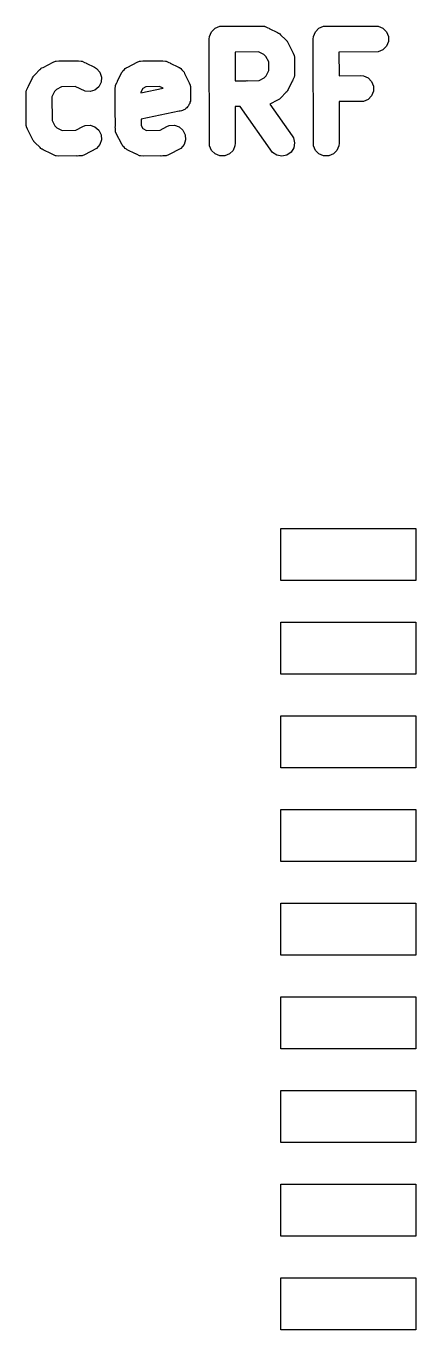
# Model space of a CAD drawing. Extents: x 63.7 to 142.2, y 84.9 to 149.3.
# Drawn here: x 104.3 to 111.8, y 84.93 to 109.99 of the extents above; entities that cross this region are included whole.
import ezdxf

# ---------------------------------------------------------------- set-up
doc = ezdxf.new("R2010")
doc.units = 0
doc.layers.add('BLACK', color=7, linetype='CONTINUOUS')

msp = doc.modelspace()

# ---------------------------------------------------------------- linework, layer by layer
at = {"layer": 'BLACK', "linetype": 'CONTINUOUS'}
for p, q in [((107.824318, 109.738162), (107.829122, 109.786935)), ((107.829122, 107.689389), (107.824318, 109.738162)), ((107.829122, 109.786935), (107.866451, 109.877055)), ((107.866451, 109.877055), (107.935425, 109.946029)), ((107.935425, 109.946029), (108.025545, 109.983358)), ((108.025545, 109.983358), (108.836223, 109.988162)), ((108.836223, 109.988162), (108.884996, 109.983358)), ((108.884996, 109.983358), (108.893294, 109.979921)), ((108.893294, 109.979921), (108.902254, 109.979284)), ((108.902254, 109.979284), (108.951017, 109.956011)), ((108.951017, 109.956011), (108.975116, 109.946029)), ((108.975116, 109.946029), (108.978022, 109.943123)), ((108.978022, 109.943123), (109.138503, 109.866531)), ((109.138503, 109.866531), (109.159496, 109.853316)), ((109.159496, 109.853316), (109.165591, 109.850791)), ((109.165591, 109.850791), (109.169698, 109.846893)), ((109.169698, 109.846893), (109.179978, 109.840422)), ((109.179978, 109.840422), (109.19607, 109.821868)), ((109.19607, 109.821868), (109.298714, 109.724463)), ((109.824318, 109.738162), (109.829122, 109.786935)), ((109.829122, 107.689389), (109.824318, 109.738162)), ((109.829122, 109.786935), (109.866451, 109.877055)), ((109.866451, 109.877055), (109.935425, 109.946029)), ((109.935425, 109.946029), (110.025545, 109.983358)), ((110.025545, 109.983358), (111.026699, 109.988162)), ((111.026699, 109.988162), (111.075472, 109.983358)), ((111.075472, 109.983358), (111.165592, 109.946029)), ((111.165592, 109.946029), (111.234566, 109.877055)), ((111.234566, 109.877055), (111.271895, 109.786935)), ((111.271895, 109.786935), (111.271895, 109.689389)), ((108.771069, 109.492291), (108.320211, 109.48962)), ((108.320211, 109.48962), (108.321505, 108.937493)), ((108.87428, 109.443032), (108.771069, 109.492291)), ((109.298714, 109.724463), (109.314449, 109.705289)), ((109.314449, 109.705289), (109.319435, 109.700965)), ((109.319435, 109.700965), (109.321961, 109.696136)), ((109.321961, 109.696136), (109.329805, 109.686578)), ((109.329805, 109.686578), (109.340614, 109.660481)), ((109.340614, 109.660481), (109.440782, 109.469013)), ((111.075472, 109.492966), (110.320211, 109.489342)), ((110.320211, 109.489342), (110.321281, 109.032963)), ((111.165592, 109.530295), (111.075472, 109.492966)), ((111.234566, 109.599269), (111.165592, 109.530295)), ((111.271895, 109.689389), (111.234566, 109.599269)), ((104.628189, 109.194936), (104.819657, 109.295103)), ((104.819657, 109.295103), (104.865429, 109.312618)), ((104.865429, 109.312618), (104.874388, 109.313255)), ((104.874388, 109.313255), (104.882687, 109.316692)), ((104.882687, 109.316692), (104.930232, 109.317224)), ((104.930232, 109.317224), (104.962729, 109.319533)), ((104.962729, 109.319533), (104.968378, 109.31765)), ((104.968378, 109.31765), (105.312413, 109.321496)), ((105.312413, 109.321496), (105.361186, 109.316692)), ((105.361186, 109.316692), (105.369484, 109.313255)), ((105.369484, 109.313255), (105.378444, 109.312618)), ((105.378444, 109.312618), (105.427207, 109.289345)), ((105.427207, 109.289345), (105.451306, 109.279363)), ((105.451306, 109.279363), (105.454212, 109.276457)), ((105.454212, 109.276457), (105.614693, 109.199865)), ((106.258743, 109.200956), (106.438705, 109.295103)), ((106.438705, 109.295103), (106.484477, 109.312618)), ((106.484477, 109.312618), (106.493436, 109.313255)), ((106.493436, 109.313255), (106.501735, 109.316692)), ((106.501735, 109.316692), (106.54928, 109.317224)), ((106.54928, 109.317224), (106.581777, 109.319533)), ((106.581777, 109.319533), (106.587426, 109.31765)), ((106.587426, 109.31765), (106.931461, 109.321496)), ((106.931461, 109.321496), (106.980234, 109.316692)), ((106.980234, 109.316692), (106.988532, 109.313255)), ((106.988532, 109.313255), (106.997492, 109.312618)), ((106.997492, 109.312618), (107.046255, 109.289345)), ((107.046255, 109.289345), (107.070354, 109.279363)), ((107.070354, 109.279363), (107.07326, 109.276457)), ((107.07326, 109.276457), (107.233741, 109.199865)), ((108.914613, 109.404757), (108.87428, 109.443032)), ((108.967956, 109.302794), (108.914613, 109.404757)), ((108.97037, 109.134696), (108.967956, 109.302794)), ((109.440782, 109.469013), (109.458297, 109.423241)), ((109.458297, 109.423241), (109.458933, 109.414282)), ((109.458933, 109.414282), (109.462371, 109.405983)), ((109.462371, 109.405983), (109.463092, 109.355769)), ((109.463092, 109.355769), (109.465212, 109.325941)), ((109.465212, 109.325941), (109.46359, 109.321077)), ((109.46359, 109.321077), (109.467175, 109.071496)), ((104.345547, 108.832343), (104.422139, 108.992823)), ((104.422139, 108.992823), (104.435353, 109.013816)), ((104.435353, 109.013816), (104.437879, 109.019912)), ((104.437879, 109.019912), (104.441777, 109.024021)), ((104.441777, 109.024021), (104.448248, 109.034299)), ((104.448248, 109.034299), (104.466802, 109.050392)), ((104.466802, 109.050392), (104.564207, 109.153035)), ((104.564207, 109.153035), (104.583381, 109.168771)), ((104.583381, 109.168771), (104.587705, 109.173756)), ((104.587705, 109.173756), (104.592534, 109.176283)), ((104.592534, 109.176283), (104.602092, 109.184126)), ((104.602092, 109.184126), (104.628189, 109.194936)), ((105.614693, 109.199865), (105.656168, 109.173756)), ((105.656168, 109.173756), (105.72008, 109.100065)), ((105.72008, 109.100065), (105.750926, 109.007527)), ((105.750926, 109.007527), (105.744011, 108.910227)), ((106.059833, 108.927581), (106.136425, 109.088061)), ((106.136425, 109.088061), (106.141557, 109.096215)), ((106.141557, 109.096215), (106.142841, 109.100065)), ((106.142841, 109.100065), (106.147, 109.104861)), ((106.147, 109.104861), (106.162534, 109.129537)), ((106.162534, 109.129537), (106.186214, 109.150076)), ((106.186214, 109.150076), (106.206753, 109.173756)), ((106.206753, 109.173756), (106.223804, 109.182677)), ((106.223804, 109.182677), (106.236225, 109.193449)), ((106.236225, 109.193449), (106.258743, 109.200956)), ((107.233741, 109.199865), (107.241897, 109.194731)), ((107.241897, 109.194731), (107.245745, 109.193448)), ((107.245745, 109.193448), (107.250537, 109.189292)), ((107.250537, 109.189292), (107.275216, 109.173756)), ((107.275216, 109.173756), (107.295756, 109.150073)), ((107.295756, 109.150073), (107.319435, 109.129536)), ((107.319435, 109.129536), (107.328354, 109.112488)), ((107.328354, 109.112488), (107.339128, 109.100065)), ((107.339128, 109.100065), (107.346635, 109.077544)), ((107.346635, 109.077544), (107.440782, 108.897584)), ((108.782694, 108.940226), (108.88377, 108.993105)), ((108.88377, 108.993105), (108.922043, 109.033436)), ((108.922043, 109.033436), (108.97037, 109.134696)), ((109.458297, 109.005465), (109.435024, 108.956703)), ((109.458933, 109.014425), (109.458297, 109.005465)), ((109.462371, 109.022723), (109.458933, 109.014425)), ((109.467175, 109.071496), (109.462371, 109.022723)), ((110.321281, 109.032963), (110.740985, 109.035781)), ((110.740985, 109.035781), (110.789758, 109.030977)), ((110.789758, 109.030977), (110.879878, 108.993648)), ((110.879878, 108.993648), (110.948852, 108.924674)), ((104.300508, 108.690543), (104.305312, 108.739316)), ((104.305312, 108.739316), (104.308749, 108.747615)), ((104.308749, 108.747615), (104.309386, 108.756574)), ((104.309386, 108.756574), (104.332659, 108.805338)), ((104.332659, 108.805338), (104.342641, 108.829436)), ((104.342641, 108.829436), (104.345547, 108.832343)), ((104.883913, 108.768935), (104.845637, 108.728601)), ((104.985538, 108.822101), (104.883913, 108.768935)), ((105.248484, 108.825041), (104.985538, 108.822101)), ((105.436858, 108.735136), (105.248484, 108.825041)), ((105.626696, 108.759067), (105.534158, 108.728221)), ((105.700387, 108.822979), (105.626696, 108.759067)), ((105.744011, 108.910227), (105.700387, 108.822979)), ((106.014794, 108.785781), (106.019598, 108.834554)), ((106.016987, 108.415656), (106.014794, 108.785781)), ((106.019598, 108.834554), (106.023035, 108.842853)), ((106.023035, 108.842853), (106.023672, 108.851812)), ((106.023672, 108.851812), (106.046945, 108.900576)), ((106.046945, 108.900576), (106.056927, 108.924674)), ((106.056927, 108.924674), (106.059833, 108.927581)), ((106.543955, 108.790382), (106.510665, 108.720628)), ((106.510753, 108.705749), (106.935238, 108.792727)), ((106.604586, 108.822101), (106.543955, 108.790382)), ((106.867532, 108.825041), (106.604586, 108.822101)), ((106.935238, 108.792727), (106.867532, 108.825041)), ((107.440782, 108.897584), (107.458297, 108.851811)), ((107.458297, 108.851811), (107.458933, 108.842853)), ((107.458933, 108.842853), (107.462371, 108.834554)), ((107.462371, 108.834554), (107.463492, 108.778708)), ((107.463492, 108.778708), (107.465212, 108.754511)), ((107.465212, 108.754511), (107.464048, 108.75102)), ((107.464048, 108.75102), (107.467169, 108.595596)), ((108.321505, 108.937493), (108.537362, 108.938772)), ((108.537362, 108.938772), (108.54509, 108.940484)), ((108.54509, 108.940484), (108.554224, 108.938872)), ((108.554224, 108.938872), (108.782694, 108.940226)), ((109.325903, 108.738017), (109.319435, 108.727741)), ((109.329806, 108.742129), (109.325903, 108.738017)), ((109.332333, 108.748232), (109.329806, 108.742129)), ((109.345544, 108.769217), (109.332333, 108.748232)), ((109.422135, 108.929697), (109.345544, 108.769217)), ((109.425042, 108.932603), (109.422135, 108.929697)), ((109.435024, 108.956703), (109.425042, 108.932603)), ((110.948852, 108.924674), (110.986181, 108.834554)), ((110.986181, 108.737008), (110.948852, 108.646888)), ((110.986181, 108.834554), (110.986181, 108.737008)), ((104.304641, 108.156896), (104.300508, 108.690543)), ((104.845637, 108.728601), (104.796583, 108.625818)), ((104.796583, 108.625818), (104.800091, 108.172833)), ((105.534158, 108.728221), (105.436858, 108.735136)), ((106.510665, 108.720628), (106.510753, 108.705749)), ((107.448245, 108.499875), (107.434513, 108.479278)), ((107.452998, 108.523906), (107.448245, 108.499875)), ((107.462371, 108.546532), (107.452998, 108.523906)), ((107.467175, 108.595305), (107.462371, 108.546532)), ((107.467169, 108.595596), (107.467175, 108.595566)), ((107.467175, 108.595566), (107.46717, 108.595542)), ((107.46717, 108.595542), (107.467175, 108.595305)), ((109.139496, 108.567105), (108.992356, 108.490128)), ((108.992356, 108.490128), (109.421983, 107.881528)), ((109.165592, 108.577914), (109.139496, 108.567105)), ((109.175147, 108.585756), (109.165592, 108.577914)), ((109.179978, 108.588283), (109.175147, 108.585756)), ((109.184302, 108.593269), (109.179978, 108.588283)), ((109.203477, 108.609005), (109.184302, 108.593269)), ((109.300886, 108.711654), (109.203477, 108.609005)), ((109.319435, 108.727741), (109.300886, 108.711654)), ((110.789758, 108.540585), (110.322443, 108.537448)), ((110.322443, 108.537448), (110.324318, 107.738162)), ((110.879878, 108.577914), (110.789758, 108.540585)), ((110.948852, 108.646888), (110.879878, 108.577914)), ((106.014794, 108.404568), (106.016987, 108.415656)), ((106.017122, 108.392929), (106.014794, 108.404568)), ((106.019082, 108.062122), (106.017122, 108.392929)), ((107.243167, 108.350109), (106.513746, 108.200649)), ((107.265948, 108.350109), (107.243167, 108.350109)), ((107.288249, 108.359347), (107.265948, 108.350109)), ((107.313088, 108.364436), (107.288249, 108.359347)), ((107.333438, 108.378065), (107.313088, 108.364436)), ((107.356068, 108.387438), (107.333438, 108.378065)), ((107.373571, 108.404942), (107.356068, 108.387438)), ((107.394137, 108.418714), (107.373571, 108.404942)), ((107.407723, 108.439094), (107.394137, 108.418714)), ((107.425042, 108.456412), (107.407723, 108.439094)), ((107.434513, 108.479278), (107.425042, 108.456412)), ((108.419531, 108.442589), (108.322667, 108.442015)), ((108.322667, 108.442015), (108.324318, 107.738162)), ((109.044272, 107.557595), (108.419531, 108.442589)), ((104.302471, 108.150384), (104.304641, 108.156896)), ((104.304963, 108.11531), (104.302471, 108.150384)), ((104.305312, 108.070342), (104.304963, 108.11531)), ((104.308749, 108.062044), (104.305312, 108.070342)), ((104.309386, 108.053084), (104.308749, 108.062044)), ((104.326901, 108.007312), (104.309386, 108.053084)), ((104.427069, 107.815844), (104.326901, 108.007312)), ((104.800091, 108.172833), (104.85307, 108.071567)), ((104.85307, 108.071567), (104.8934, 108.033294)), ((104.8934, 108.033294), (104.995389, 107.984618)), ((104.995389, 107.984618), (105.258334, 107.987558)), ((105.258334, 107.987558), (105.391086, 108.057007)), ((105.391086, 108.057007), (105.436858, 108.074522)), ((105.436858, 108.074522), (105.534158, 108.081437)), ((105.534158, 108.081437), (105.626696, 108.050591)), ((105.626696, 108.050591), (105.700387, 107.986679)), ((105.700387, 107.986679), (105.744011, 107.899431)), ((106.016757, 108.055146), (106.019082, 108.062122)), ((106.019338, 108.018816), (106.016757, 108.055146)), ((106.019598, 107.975104), (106.019338, 108.018816)), ((106.513746, 108.200649), (106.514476, 108.077405)), ((106.514476, 108.077405), (106.545908, 108.017325)), ((106.545908, 108.017325), (106.614437, 107.984618)), ((106.614437, 107.984618), (106.877382, 107.987558)), ((106.877382, 107.987558), (107.010134, 108.057007)), ((107.010134, 108.057007), (107.055906, 108.074522)), ((107.055906, 108.074522), (107.153206, 108.081437)), ((107.153206, 108.081437), (107.245744, 108.050591)), ((107.245744, 108.050591), (107.319435, 107.986679)), ((107.319435, 107.986679), (107.363059, 107.899431)), ((104.437878, 107.789748), (104.427069, 107.815844)), ((104.44572, 107.780192), (104.437878, 107.789748)), ((104.448248, 107.77536), (104.44572, 107.780192)), ((104.453234, 107.771036), (104.448248, 107.77536)), ((104.468968, 107.751863), (104.453234, 107.771036)), ((104.571615, 107.654454), (104.468968, 107.751863)), ((105.750926, 107.802131), (105.72008, 107.709593)), ((105.744011, 107.899431), (105.750926, 107.802131)), ((106.023035, 107.966806), (106.019598, 107.975104)), ((106.023672, 107.957846), (106.023035, 107.966806)), ((106.041187, 107.912074), (106.023672, 107.957846)), ((106.135334, 107.732113), (106.041187, 107.912074)), ((107.369974, 107.802131), (107.339128, 107.709593)), ((107.363059, 107.899431), (107.369974, 107.802131)), ((108.324318, 107.738162), (108.319514, 107.689389)), ((109.421983, 107.881528), (109.446017, 107.838817)), ((109.446017, 107.838817), (109.467116, 107.743581)), ((109.467116, 107.743581), (109.450164, 107.647521)), ((110.324318, 107.738162), (110.319514, 107.689389)), ((104.587705, 107.635902), (104.571615, 107.654454)), ((104.59798, 107.629434), (104.587705, 107.635902)), ((104.602091, 107.625533), (104.59798, 107.629434)), ((104.60819, 107.623007), (104.602091, 107.625533)), ((104.629181, 107.609793), (104.60819, 107.623007)), ((104.78966, 107.533202), (104.629181, 107.609793)), ((104.792567, 107.530295), (104.78966, 107.533202)), ((104.816666, 107.520313), (104.792567, 107.530295)), ((104.865429, 107.49704), (104.816666, 107.520313)), ((104.874388, 107.496404), (104.865429, 107.49704)), ((104.882687, 107.492966), (104.874388, 107.496404)), ((104.93146, 107.488162), (104.882687, 107.492966)), ((105.275494, 107.492009), (104.93146, 107.488162)), ((105.281144, 107.490125), (105.275494, 107.492009)), ((105.31364, 107.492435), (105.281144, 107.490125)), ((105.361186, 107.492966), (105.31364, 107.492435)), ((105.369484, 107.496404), (105.361186, 107.492966)), ((105.378444, 107.49704), (105.369484, 107.496404)), ((105.424216, 107.514555), (105.378444, 107.49704)), ((105.656168, 107.635902), (105.424216, 107.514555)), ((105.72008, 107.709593), (105.656168, 107.635902)), ((106.142841, 107.709593), (106.135334, 107.732113)), ((106.153613, 107.697172), (106.142841, 107.709593)), ((106.162534, 107.680121), (106.153613, 107.697172)), ((106.186214, 107.659583), (106.162534, 107.680121)), ((106.206753, 107.635902), (106.186214, 107.659583)), ((106.231429, 107.620369), (106.206753, 107.635902)), ((106.236225, 107.616209), (106.231429, 107.620369)), ((106.240075, 107.614926), (106.236225, 107.616209)), ((106.248229, 107.609793), (106.240075, 107.614926)), ((106.408708, 107.533202), (106.248229, 107.609793)), ((106.411615, 107.530295), (106.408708, 107.533202)), ((106.435714, 107.520313), (106.411615, 107.530295)), ((106.484477, 107.49704), (106.435714, 107.520313)), ((106.493436, 107.496404), (106.484477, 107.49704)), ((106.501735, 107.492966), (106.493436, 107.496404)), ((106.550508, 107.488162), (106.501735, 107.492966)), ((106.894542, 107.492009), (106.550508, 107.488162)), ((106.900192, 107.490125), (106.894542, 107.492009)), ((106.932688, 107.492435), (106.900192, 107.490125)), ((106.980234, 107.492966), (106.932688, 107.492435)), ((106.988532, 107.496404), (106.980234, 107.492966)), ((106.997492, 107.49704), (106.988532, 107.496404)), ((107.043264, 107.514555), (106.997492, 107.49704)), ((107.275216, 107.635902), (107.043264, 107.514555)), ((107.339128, 107.709593), (107.275216, 107.635902)), ((107.866451, 107.599269), (107.829122, 107.689389)), ((107.935425, 107.530295), (107.866451, 107.599269)), ((108.025545, 107.492966), (107.935425, 107.530295)), ((108.123091, 107.492966), (108.025545, 107.492966)), ((108.213211, 107.530295), (108.123091, 107.492966)), ((108.282185, 107.599269), (108.213211, 107.530295)), ((108.319514, 107.689389), (108.282185, 107.599269)), ((109.126533, 107.505173), (109.044272, 107.557595)), ((109.222593, 107.488221), (109.126533, 107.505173)), ((109.317829, 107.50932), (109.222593, 107.488221)), ((109.397742, 107.565259), (109.317829, 107.50932)), ((109.450164, 107.647521), (109.397742, 107.565259)), ((109.866451, 107.599269), (109.829122, 107.689389)), ((109.935425, 107.530295), (109.866451, 107.599269)), ((110.025545, 107.492966), (109.935425, 107.530295)), ((110.123091, 107.492966), (110.025545, 107.492966)), ((110.213211, 107.530295), (110.123091, 107.492966)), ((110.282185, 107.599269), (110.213211, 107.530295)), ((110.319514, 107.689389), (110.282185, 107.599269)), ((109.201, 99.3338), (109.201, 100.3338)), ((109.201, 100.3338), (111.801, 100.3338)), ((111.801, 100.3338), (111.801, 99.3338)), ((111.801, 99.3338), (109.201, 99.3338)), ((109.201, 97.5338), (109.201, 98.5338)), ((109.201, 98.5338), (111.801, 98.5338)), ((111.801, 98.5338), (111.801, 97.5338)), ((111.801, 97.5338), (109.201, 97.5338)), ((109.201, 95.7338), (109.201, 96.7338)), ((109.201, 96.7338), (111.801, 96.7338)), ((111.801, 96.7338), (111.801, 95.7338)), ((111.801, 95.7338), (109.201, 95.7338)), ((109.201, 93.9338), (109.201, 94.9338)), ((109.201, 94.9338), (111.801, 94.9338)), ((111.801, 94.9338), (111.801, 93.9338)), ((111.801, 93.9338), (109.201, 93.9338)), ((109.201, 92.1338), (109.201, 93.1338)), ((109.201, 93.1338), (111.801, 93.1338)), ((111.801, 93.1338), (111.801, 92.1338)), ((111.801, 92.1338), (109.201, 92.1338)), ((109.201, 90.3338), (109.201, 91.3338)), ((109.201, 91.3338), (111.801, 91.3338)), ((111.801, 91.3338), (111.801, 90.3338)), ((111.801, 90.3338), (109.201, 90.3338)), ((109.201, 88.5338), (109.201, 89.5338)), ((109.201, 89.5338), (111.801, 89.5338)), ((111.801, 89.5338), (111.801, 88.5338)), ((111.801, 88.5338), (109.201, 88.5338)), ((109.201, 86.7338), (109.201, 87.7338)), ((109.201, 87.7338), (111.801, 87.7338)), ((111.801, 87.7338), (111.801, 86.7338)), ((111.801, 86.7338), (109.201, 86.7338)), ((109.201, 84.9338), (109.201, 85.9338)), ((109.201, 85.9338), (111.801, 85.9338)), ((111.801, 85.9338), (111.801, 84.9338)), ((111.801, 84.9338), (109.201, 84.9338))]:
    msp.add_line(p, q, dxfattribs=at)

doc.saveas('drawing.dxf')
